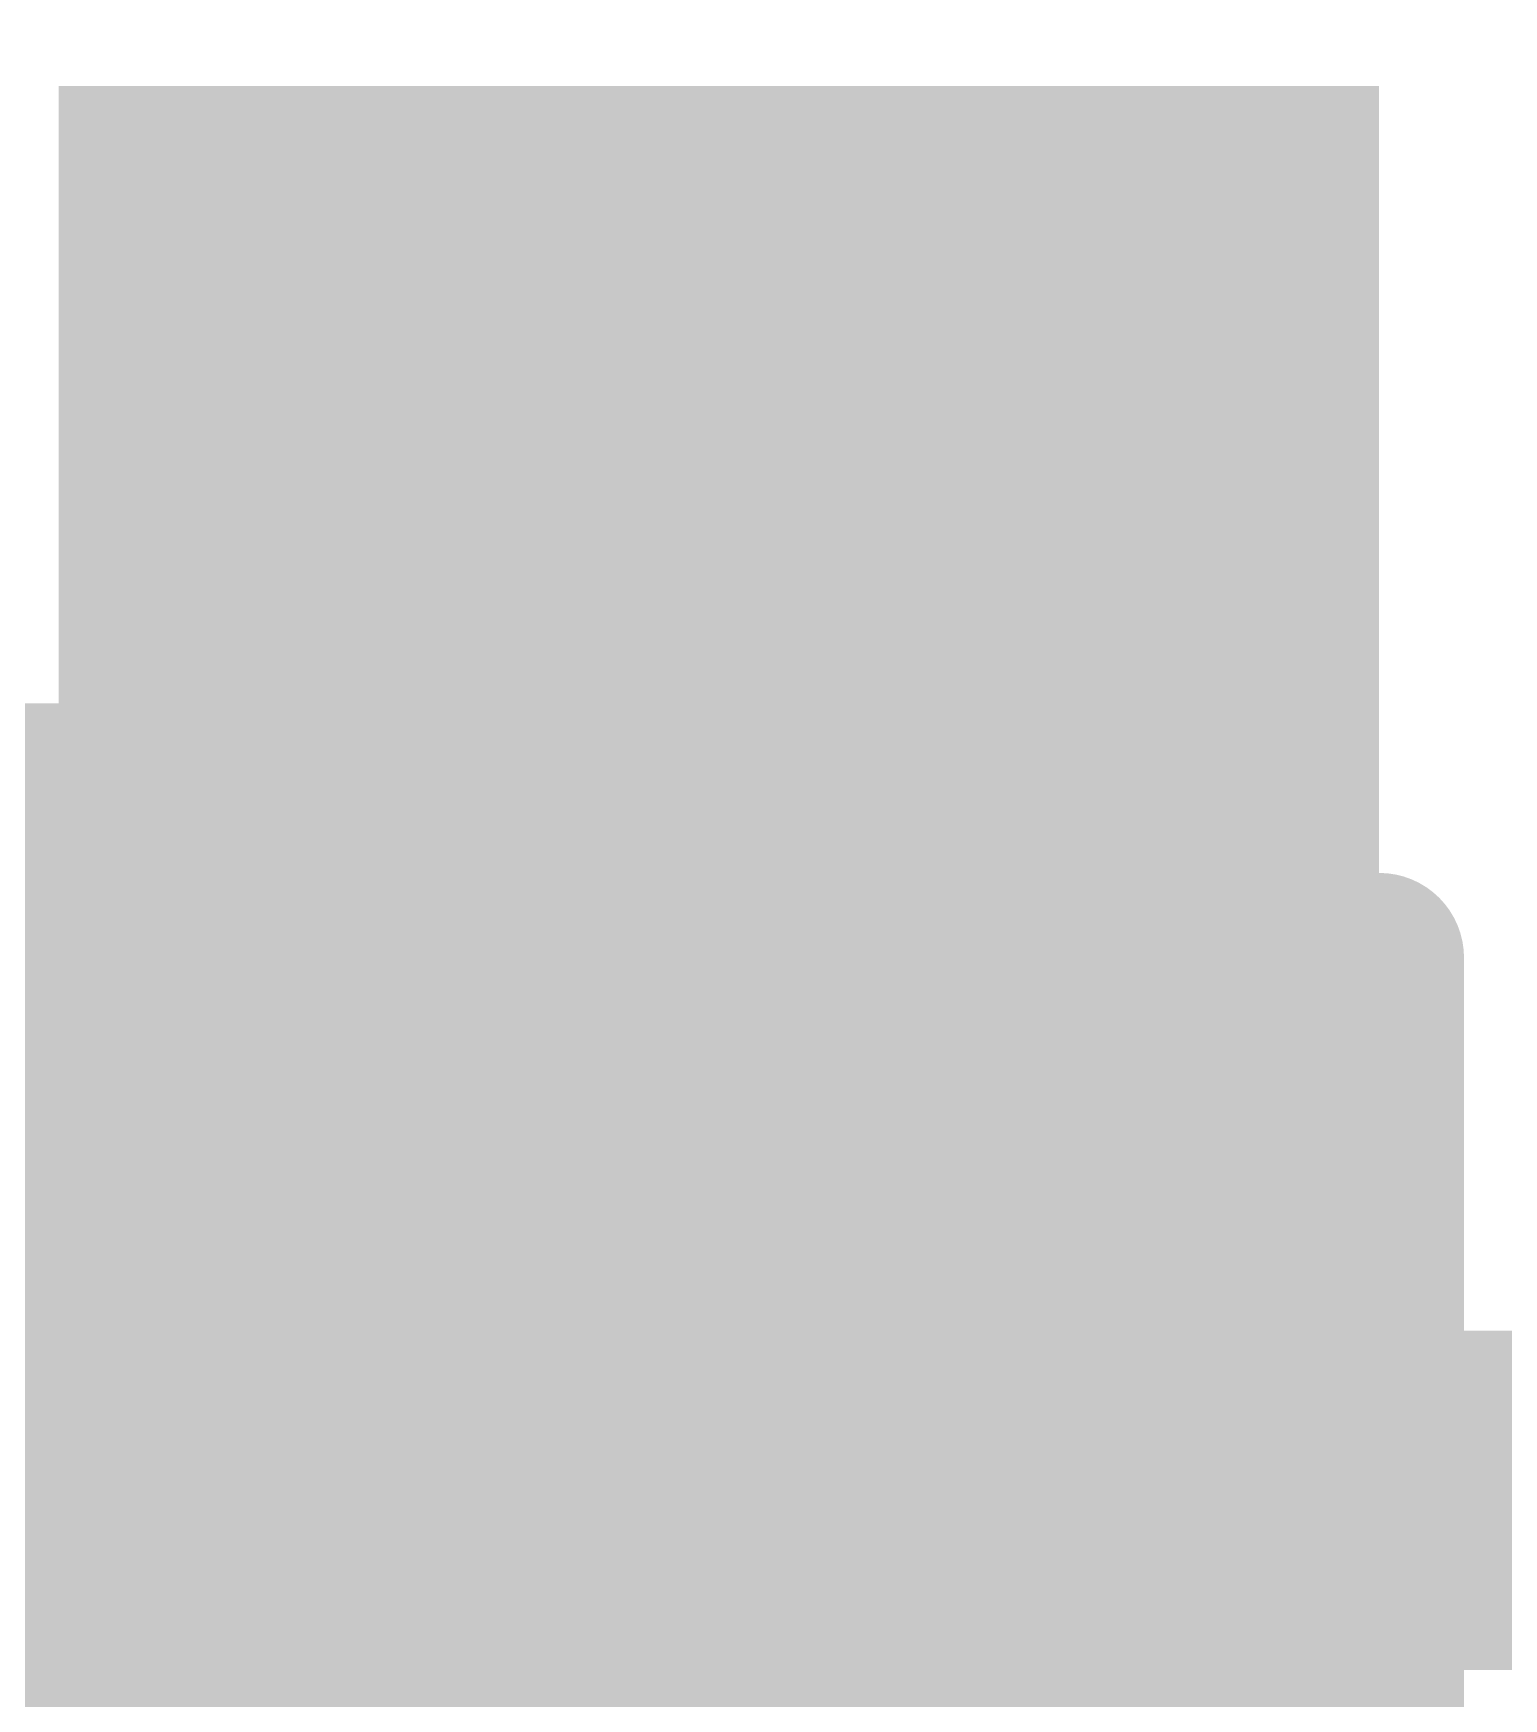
# Model space of a CAD drawing. Header units: inches. Extents: x -2 to 343, y -53 to 63.
# Drawn here: x 32.756 to 33.858, y -2.271 to -1.024 of the extents above; entities that cross this region are included whole.
import ezdxf

# ---------------------------------------------------------------- set-up
doc = ezdxf.new("R2010")
doc.units = ezdxf.units.IN
for name, color, linetype in [('Board Outline', 216, 'Continuous'), ('Bottom Layer', 5, 'Continuous'), ('Bottom Overlay', 54, 'Continuous'), ('Bottom Paste', 16, 'Continuous'), ('Bottom Solder', 6, 'Continuous'), ('Drill Drawing', 1, 'Continuous'), ('Top Layer', 1, 'Continuous'), ('Top Overlay', 2, 'Continuous'), ('Top Paste', 8, 'Continuous'), ('Top Solder', 216, 'Continuous'), ('Via Holes', 16, 'Continuous')]:
    doc.layers.add(name, color=color, linetype=linetype)

# ---------------------------------------------------------------- blocks, each defined once
blk = doc.blocks.new('R___0402_45')
at = {"layer": 'Top Layer'}
for points in [[(-0.6985, -0.3175), (-0.6985, 0.3175), (-0.2413, 0.3175), (-0.2413, -0.3175)], [(0.2413, -0.3175), (0.2413, 0.3175), (0.6985, 0.3175), (0.6985, -0.3175)]]:
    blk.add_hatch(color=1, dxfattribs=at).paths.add_polyline_path(points)
at = {"layer": 'Top Paste'}
for points in [[(-0.6985, -0.3175), (-0.6985, 0.3175), (-0.2413, 0.3175), (-0.2413, -0.3175)], [(0.2413, -0.3175), (0.2413, 0.3175), (0.6985, 0.3175), (0.6985, -0.3175)]]:
    blk.add_hatch(color=8, dxfattribs=at).paths.add_polyline_path(points)
at = {"layer": 'Top Solder'}
for points in [[(-0.7535, -0.3725), (-0.7535, 0.3725), (-0.1863, 0.3725), (-0.1863, -0.3725)], [(0.1863, -0.3725), (0.1863, 0.3725), (0.7535, 0.3725), (0.7535, -0.3725)]]:
    blk.add_hatch(color=216, dxfattribs=at).paths.add_polyline_path(points)
at = {"layer": 'Top Overlay'}
for points in [[(-0.7874, -0.4064, 0.127, 0.127, 0), (-0.7874, 0.4064, 0.127, 0.127, 0)], [(-0.7874, 0.4064, 0.127, 0.127, 0), (0.7874, 0.4064, 0.127, 0.127, 0)], [(0.7874, -0.4064, 0.127, 0.127, 0), (0.7874, 0.4064, 0.127, 0.127, 0)], [(-0.7874, -0.4064, 0.127, 0.127, 0), (0.7874, -0.4064, 0.127, 0.127, 0)], [(-0.8128, -0.4318, 0.00323, 0.00323, 0), (0.8128, -0.4318, 0.00323, 0.00323, 0)]]:
    blk.add_lwpolyline(points, format="xyseb", dxfattribs=at)
for points in [[(-0.8191, 0.4064, 0.0635, 0.0635, 1), (-0.7556, 0.4064, 0.0635, 0.0635, 1)], [(-0.8191, 0.4064, 0.0635, 0.0635, 1), (-0.7556, 0.4064, 0.0635, 0.0635, 1)], [(0.7556, 0.4064, 0.0635, 0.0635, 1), (0.8191, 0.4064, 0.0635, 0.0635, 1)], [(0.7556, 0.4064, 0.0635, 0.0635, 1), (0.8191, 0.4064, 0.0635, 0.0635, 1)], [(-0.8191, -0.4064, 0.0635, 0.0635, 1), (-0.7556, -0.4064, 0.0635, 0.0635, 1)], [(-0.8191, -0.4064, 0.0635, 0.0635, 1), (-0.7556, -0.4064, 0.0635, 0.0635, 1)], [(0.7556, -0.4064, 0.0635, 0.0635, 1), (0.8191, -0.4064, 0.0635, 0.0635, 1)], [(0.7556, -0.4064, 0.0635, 0.0635, 1), (0.8191, -0.4064, 0.0635, 0.0635, 1)], [(-0.8136, -0.4318, 0.00161, 0.00161, 1), (-0.812, -0.4318, 0.00161, 0.00161, 1)], [(0.812, -0.4318, 0.00161, 0.00161, 1), (0.8136, -0.4318, 0.00161, 0.00161, 1)]]:
    blk.add_lwpolyline(points, format="xyseb", close=True, dxfattribs=at)
blk = doc.blocks.new('C___0603_B_80')
at = {"layer": 'Bottom Layer'}
blk.add_hatch(color=5, dxfattribs=at).paths.add_polyline_path([(0.381, -0.4445), (0.381, 0.4445), (1.143, 0.4445), (1.143, -0.4445)])
at = {"layer": 'Bottom Paste'}
blk.add_hatch(color=16, dxfattribs=at).paths.add_polyline_path([(0.381, -0.4445), (0.381, 0.4445), (1.143, 0.4445), (1.143, -0.4445)])
at = {"layer": 'Bottom Solder'}
blk.add_hatch(color=6, dxfattribs=at).paths.add_polyline_path([(0.321, -0.5045), (0.321, 0.5045), (1.203, 0.5045), (1.203, -0.5045)])
at = {"layer": 'Bottom Overlay'}
blk.add_lwpolyline([(1.2446, -0.5334, 0.127, 0.127, 0), (0.4572, -0.5334, 0.127, 0.127, 0)], format="xyseb", dxfattribs=at)
blk.add_lwpolyline([(0.4254, -0.5334, 0.0635, 0.0635, 1), (0.4889, -0.5334, 0.0635, 0.0635, 1)], format="xyseb", close=True, dxfattribs=at)

msp = doc.modelspace()

# ---------------------------------------------------------------- hatches: boundary and pattern name
at = {"layer": 'Bottom Layer'}
msp.add_hatch(color=5, dxfattribs=at).paths.add_polyline_path([(32.7753, -2.5671), (33.7643, -2.5671), (33.7643, -1.0635), (32.7753, -1.0635)])
h = msp.add_hatch(color=5, dxfattribs=at)
edge = h.paths.add_edge_path()
edge.add_arc((33.447, -1.3716), 0.3, 0, 360)
at = {"layer": 'Top Layer'}
h = msp.add_hatch(color=1, dxfattribs=at)
edge = h.paths.add_edge_path()
edge.add_arc((33.447, -1.3716), 0.3, 0, 360)
at = {"layer": 'Via Holes'}
h = msp.add_hatch(color=7, dxfattribs=at)
edge = h.paths.add_edge_path()
edge.add_arc((33.447, -1.3716), 0.15, 0, 360)

# ---------------------------------------------------------------- linework, layer by layer
at = {"layer": 'Board Outline'}
msp.add_lwpolyline([(49.772, 6.3476, 0.254, 0.254, -0.6504), (32.1175, -53.0547, 0.254, 0.254, 0)], format="xyseb", dxfattribs=at)
at = {"layer": 'Bottom Layer'}
for points in [[(33.4103, -1.4083, 0.254, 0.254, 0), (33.447, -1.3716, 0.254, 0.254, 0)], [(33.4103, -1.8686, 0.254, 0.254, 0), (33.4103, -1.4083, 0.254, 0.254, 0)], [(33.1563, -2.1226, 0.254, 0.254, 0), (33.4103, -1.8686, 0.254, 0.254, 0)]]:
    msp.add_lwpolyline(points, format="xyseb", dxfattribs=at)
for points in [[(33.3835, -1.3716, 0.127, 0.127, 1), (33.5105, -1.3716, 0.127, 0.127, 1)], [(33.3468, -1.4083, 0.127, 0.127, 1), (33.4738, -1.4083, 0.127, 0.127, 1)], [(33.3468, -1.4083, 0.127, 0.127, 1), (33.4738, -1.4083, 0.127, 0.127, 1)], [(33.3468, -1.8686, 0.127, 0.127, 1), (33.4738, -1.8686, 0.127, 0.127, 1)], [(33.3468, -1.8686, 0.127, 0.127, 1), (33.4738, -1.8686, 0.127, 0.127, 1)], [(33.0928, -2.1226, 0.127, 0.127, 1), (33.2198, -2.1226, 0.127, 0.127, 1)]]:
    msp.add_lwpolyline(points, format="xyseb", close=True, dxfattribs=at)
at = {"layer": 'Drill Drawing'}
for points in [[(33.193, -1.1176, 0.0508, 0.0508, 0), (33.447, -1.2446, 0.0508, 0.0508, 0)], [(33.193, -1.1176, 0.0508, 0.0508, 0), (33.32, -1.3716, 0.0508, 0.0508, 0)], [(33.447, -1.2446, 0.0508, 0.0508, 0), (33.701, -1.1176, 0.0508, 0.0508, 0)], [(33.574, -1.3716, 0.0508, 0.0508, 0), (33.701, -1.1176, 0.0508, 0.0508, 0)], [(33.193, -1.6256, 0.0508, 0.0508, 0), (33.32, -1.3716, 0.0508, 0.0508, 0)], [(33.574, -1.3716, 0.0508, 0.0508, 0), (33.701, -1.6256, 0.0508, 0.0508, 0)], [(33.193, -1.6256, 0.0508, 0.0508, 0), (33.447, -1.4986, 0.0508, 0.0508, 0)], [(33.447, -1.4986, 0.0508, 0.0508, 0), (33.701, -1.6256, 0.0508, 0.0508, 0)]]:
    msp.add_lwpolyline(points, format="xyseb", dxfattribs=at)
for points in [[(33.1803, -1.1176, 0.0254, 0.0254, 1), (33.2057, -1.1176, 0.0254, 0.0254, 1)], [(33.1803, -1.1176, 0.0254, 0.0254, 1), (33.2057, -1.1176, 0.0254, 0.0254, 1)], [(33.6883, -1.1176, 0.0254, 0.0254, 1), (33.7137, -1.1176, 0.0254, 0.0254, 1)], [(33.6883, -1.1176, 0.0254, 0.0254, 1), (33.7137, -1.1176, 0.0254, 0.0254, 1)], [(33.4343, -1.2446, 0.0254, 0.0254, 1), (33.4597, -1.2446, 0.0254, 0.0254, 1)], [(33.4343, -1.2446, 0.0254, 0.0254, 1), (33.4597, -1.2446, 0.0254, 0.0254, 1)], [(33.3073, -1.3716, 0.0254, 0.0254, 1), (33.3327, -1.3716, 0.0254, 0.0254, 1)], [(33.3073, -1.3716, 0.0254, 0.0254, 1), (33.3327, -1.3716, 0.0254, 0.0254, 1)], [(33.5613, -1.3716, 0.0254, 0.0254, 1), (33.5867, -1.3716, 0.0254, 0.0254, 1)], [(33.5613, -1.3716, 0.0254, 0.0254, 1), (33.5867, -1.3716, 0.0254, 0.0254, 1)], [(33.4343, -1.4986, 0.0254, 0.0254, 1), (33.4597, -1.4986, 0.0254, 0.0254, 1)], [(33.4343, -1.4986, 0.0254, 0.0254, 1), (33.4597, -1.4986, 0.0254, 0.0254, 1)], [(33.1803, -1.6256, 0.0254, 0.0254, 1), (33.2057, -1.6256, 0.0254, 0.0254, 1)], [(33.1803, -1.6256, 0.0254, 0.0254, 1), (33.2057, -1.6256, 0.0254, 0.0254, 1)], [(33.6883, -1.6256, 0.0254, 0.0254, 1), (33.7137, -1.6256, 0.0254, 0.0254, 1)], [(33.6883, -1.6256, 0.0254, 0.0254, 1), (33.7137, -1.6256, 0.0254, 0.0254, 1)]]:
    msp.add_lwpolyline(points, format="xyseb", close=True, dxfattribs=at)
at = {"layer": 'Top Layer'}
for points in [[(33.447, -2.1226, 0.254, 0.254, 0), (33.447, -1.3716, 0.254, 0.254, 0)], [(33.447, -2.1226, 0.254, 0.254, 0), (34.3501, -2.1226, 0.254, 0.254, 0)]]:
    msp.add_lwpolyline(points, format="xyseb", dxfattribs=at)
for points in [[(33.3835, -1.3716, 0.127, 0.127, 1), (33.5105, -1.3716, 0.127, 0.127, 1)], [(33.3835, -2.1226, 0.127, 0.127, 1), (33.5105, -2.1226, 0.127, 0.127, 1)], [(33.3835, -2.1226, 0.127, 0.127, 1), (33.5105, -2.1226, 0.127, 0.127, 1)]]:
    msp.add_lwpolyline(points, format="xyseb", close=True, dxfattribs=at)

# ---------------------------------------------------------------- block references
at = {"rotation": 180}
msp.add_blockref('C___0603_B_80', (33.9183, -2.1226), dxfattribs=at)
msp.add_blockref('R___0402_45', (32.9771, -2.1226))

doc.saveas('drawing.dxf')
